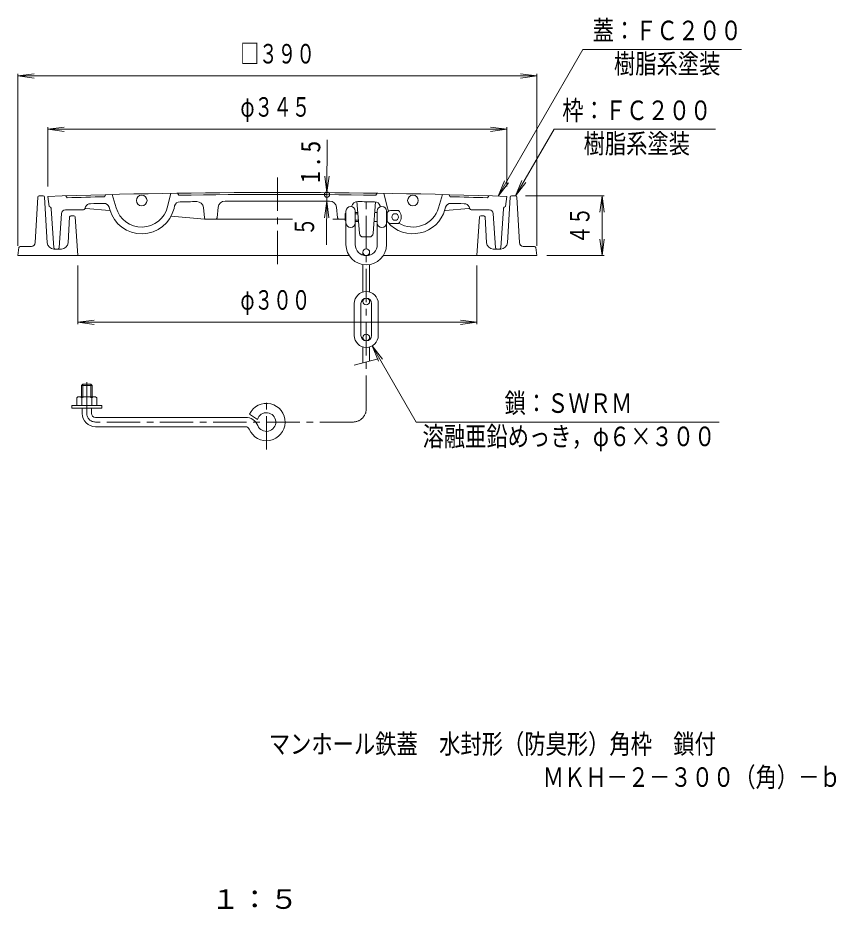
# Model space of a CAD drawing. Units: millimetres, scale not verified. Extents: x -491 to 384, y -667 to 704.
# Drawn here: x -248 to 367, y -667 to 3 of the extents above; entities that cross this region are included whole.
import ezdxf
from ezdxf.enums import TextEntityAlignment as Align

# ---------------------------------------------------------------- set-up
doc = ezdxf.new("R2010")
doc.units = ezdxf.units.MM
doc.header["$LTSCALE"] = 5
doc.header["$PDMODE"] = 32
doc.header["$PDSIZE"] = 4
doc.linetypes.add('CHAIN1', pattern=[8, 5, -1, 1, -1])
for name, color, linetype, lineweight in [('1-1_1-1ﾚｲﾔ', 2, 'Continuous', 18), ('1-2_1-2ﾚｲﾔ', 3, 'Continuous', 18), ('1-3_1-3ﾚｲﾔ', 4, 'Continuous', 18), ('1-4_1-4ﾚｲﾔ', 7, 'Continuous', 18), ('1-5_1-5ﾚｲﾔ', 7, 'Continuous', 18)]:
    doc.layers.add(name, color=color, linetype=linetype, lineweight=lineweight)
doc.layers.add('F-4_F-4ﾚｲﾔ', color=2, linetype='Continuous')
doc.layers.add('F-5_F-5ﾚｲﾔ', color=6, linetype='Continuous')
doc.styles.add('ＭＳ ゴシック', font='')
doc.styles.get('ＭＳ ゴシック').set_extended_font_data('MS Gothic')

msp = doc.modelspace()

# ---------------------------------------------------------------- linework, layer by layer
at = {"layer": '1-1_1-1ﾚｲﾔ'}
for p, q in [((-233.361, -132.096), (-235.161, -166.306)), ((-232.362, -131.149), (-229.252, -131.149)), ((-228.254, -132.088), (-226.152, -166.454)), ((121.632, -132.088), (119.53, -166.454)), ((122.63, -131.149), (125.74, -131.149)), ((126.739, -132.096), (128.539, -166.306)), ((-209.368, -147.088), (-210.553, -166.454)), ((-208.37, -146.149), (-206.247, -146.149)), ((-205.249, -147.082), (-203.311, -176.149)), ((98.627, -147.082), (96.689, -176.149)), ((99.624, -146.149), (101.748, -146.149)), ((102.747, -147.088), (103.931, -166.454)), ((-247.441, -169.997), (-248.311, -176.149)), ((-238.157, -169.149), (-246.453, -169.149)), ((-215.544, -171.149), (-221.161, -171.149)), ((108.922, -171.149), (114.539, -171.149)), ((131.535, -169.149), (139.831, -169.149)), ((140.819, -169.997), (141.689, -176.149)), ((0.723, -176.149), (-248.311, -176.149)), ((141.689, -176.149), (26.312, -176.149))]:
    msp.add_line(p, q, dxfattribs=at)
for centre, radius, start, end in [((-232.362, -132.149), 1, 90, 176.98662), ((-229.252, -132.149), 1, 3.50032, 90), ((122.63, -132.149), 1, 90, 176.49968), ((125.74, -132.149), 1, 3.01338, 90), ((-208.37, -147.149), 1, 90, 176.49968), ((-206.247, -147.149), 1, 3.81464, 89.99998), ((99.624, -147.149), 1, 90, 176.18536), ((101.748, -147.149), 1, 3.50032, 90), ((-238.157, -166.149), 3, 270, 356.98709), ((-221.161, -166.149), 5, 183.50005, 270), ((-215.544, -166.149), 5, 270, 356.49997), ((108.922, -166.149), 5, 183.50003, 270), ((114.539, -166.149), 5, 270, 356.49995), ((131.535, -166.149), 3, 183.01289, 270), ((-246.453, -170.149), 1, 90, 171.25372), ((139.831, -170.149), 1, 8.74628, 90)]:
    msp.add_arc(centre, radius, start, end, dxfattribs=at)
at = {"layer": '1-2_1-2ﾚｲﾔ', "linetype": 'CHAIN1'}
msp.add_line((-53.311, -117.541), (-53.311, -185.795), dxfattribs=at)
at = {"layer": '1-2_1-2ﾚｲﾔ'}
for p, q in [((-225.811, -131.631), (-224.811, -139.184)), ((-211.311, -132.651), (-212.311, -131.182)), ((-182.304, -130.318), (-183.273, -131.843)), ((-177.305, -130.191), (-174.434, -140.205)), ((-133.315, -129.294), (-135.775, -139.416)), ((-128.315, -129.216), (-127.284, -130.701)), ((21.693, -129.216), (20.663, -130.701)), ((26.693, -129.294), (29.153, -139.416)), ((70.683, -130.191), (67.812, -140.205)), ((75.682, -130.318), (76.651, -131.843)), ((104.689, -132.651), (105.689, -131.182)), ((119.189, -131.631), (118.189, -139.184)), ((-198.083, -141.14), (-197.34, -139.488)), ((-179.765, -139.753), (-179.241, -141.583)), ((-130.466, -138.747), (-130.916, -140.597)), ((-108.03, -147.757), (-108.838, -140.001)), ((-98.596, -147.756), (-97.772, -139.795)), ((-8.025, -147.756), (-8.85, -139.795)), ((8.308, -159.326), (6.515, -135.566)), ((18.727, -159.326), (20.508, -135.729)), ((23.844, -138.747), (23.989, -139.342)), ((73.143, -139.753), (72.619, -141.583)), ((91.461, -141.14), (90.718, -139.488)), ((-221.37, -170.21), (-223.194, -141.023)), ((-217.248, -170.215), (-215.501, -144.445)), ((-198.958, -141.647), (-212.507, -141.647)), ((-179.307, -142.338), (-197.135, -140.76)), ((-107.936, -148.654), (-133.132, -146.424)), ((72.685, -142.338), (90.513, -140.76)), ((92.336, -141.647), (105.885, -141.647)), ((110.626, -170.215), (108.879, -144.445)), ((114.747, -170.21), (116.572, -141.023)), ((-107.936, -148.654), (-41.805, -148.654)), ((-11.62, -148.654), (-2.233, -148.654)), ((15.735, -162.1), (11.299, -162.1))]:
    msp.add_line(p, q, dxfattribs=at)
for centre in [(-155.209, -134.693), (48.587, -134.693)]:
    msp.add_circle(centre, 4, dxfattribs=at)
for centre, radius, start, end in [((-53.311, -5128.653), 4999.999, 88.0229, 91.9771), ((-53.311, -5128.653), 4998.5, 91.48985, 91.81137), ((-53.311, -5128.653), 4998.5, 89.15204, 90.84796), ((-53.311, -5128.653), 4998.5, 88.18861, 88.51013), ((-225.19, -141.147), 2, 3.57642, 79.07982), ((-193.692, -141.128), 4, 91.61223, 155.78285), ((-53.311, -5128.653), 4993.5, 91.49643, 91.61224), ((-183.611, -140.855), 4, 15.9977, 91.49652), ((-155.209, -134.693), 25, 195.99782, 346.34012), ((-155.209, -134.693), 20, 195.99782, 346.34012), ((-126.58, -139.691), 4, 87.52321, 166.34007), ((-53.311, -5128.653), 4993.5, 90.6949, 90.83873), ((-113.811, -140.52), 5, 5.95096, 90.69484), ((-92.798, -140.31), 5, 86.56335, 174.08589), ((-53.311, -5128.653), 4993.5, 89.55034, 90.44963), ((-13.824, -140.31), 5, 5.91411, 93.43665), ((7.189, -140.52), 5, 89.30516, 164.14725), ((-53.311, -5128.653), 4993.5, 89.16127, 89.3051), ((19.958, -139.691), 4, 13.65993, 92.47679), ((48.587, -134.693), 20, 193.65988, 203.78551), ((48.587, -134.693), 20, 238.18134, 344.00218), ((76.989, -140.855), 4, 88.50348, 164.0023), ((-53.311, -5128.653), 4993.5, 88.38776, 88.50357), ((87.07, -141.128), 4, 24.21715, 88.38777), ((118.568, -141.147), 2, 100.92018, 176.42358), ((-212.507, -144.647), 3, 90, 176.12157), ((-198.958, -140.647), 1, 270, 326.61267), ((-197.288, -141.748), 1, 81.20787, 146.61345), ((48.587, -134.693), 25, 220.70636, 344.00218), ((90.666, -141.748), 1, 33.38655, 98.79213), ((92.336, -140.647), 1, 213.38733, 270), ((105.885, -144.647), 3, 3.87843, 90), ((-107.035, -147.653), 1, 185.95097, 270), ((-99.591, -147.653), 1, 270, 354.08617), ((-7.031, -147.653), 1, 185.91383, 270), ((11.299, -159.1), 3, 184.31636, 270), ((15.735, -159.1), 3, 270, 355.68369), ((-220.371, -170.147), 1, 183.57634, 270), ((-218.245, -170.147), 1, 270, 356.12068), ((111.623, -170.147), 1, 183.87932, 270), ((113.749, -170.147), 1, 270, 356.42366)]:
    msp.add_arc(centre, radius, start, end, dxfattribs=at)
at = {"layer": '1-3_1-3ﾚｲﾔ', "linetype": 'CHAIN1'}
for p, q in [((13.517, -291.149), (13.517, -131.412)), ((-196.483, -294.649), (-196.483, -271.103)), ((-61.483, -321.78), (-61.483, -282.492)), ((3.517, -301.149), (-189.983, -301.149))]:
    msp.add_line(p, q, dxfattribs=at)
at = {"layer": '1-3_1-3ﾚｲﾔ'}
for p, q in [((-2.233, -144.6), (-1.733, -144.1)), ((-2.233, -144.6), (-2.233, -149.6)), ((-2.233, -144.6), (-1.733, -144.6)), ((-1.733, -142.6), (-1.733, -167.85)), ((5.267, -142.6), (5.267, -167.85)), ((5.267, -143.6), (7.121, -143.6)), ((5.267, -144.6), (7.197, -144.6)), ((19.913, -143.6), (21.767, -143.6)), ((21.767, -142.6), (21.767, -167.85)), ((28.767, -142.6), (28.767, -167.85)), ((28.767, -143.6), (29.197, -143.6)), ((29.197, -143.6), (29.197, -150.6)), ((32.767, -142.1), (36.826, -142.1)), ((-2.233, -149.6), (-1.733, -150.1)), ((-2.233, -149.6), (-1.733, -149.6)), ((5.267, -149.6), (7.574, -149.6)), ((5.267, -150.6), (7.649, -150.6)), ((19.385, -150.6), (21.767, -150.6)), ((28.767, -150.6), (29.197, -150.6)), ((32.767, -152.1), (36.826, -152.1)), ((11.017, -173.6), (11.017, -175.712)), ((16.017, -173.6), (16.017, -175.712)), ((11.017, -182.894), (11.017, -203.454)), ((16.017, -182.894), (16.017, -203.454)), ((4.517, -212.1), (4.517, -236.1)), ((9.517, -212.1), (9.517, -236.1)), ((11.017, -210.6), (11.017, -208.978)), ((16.017, -210.6), (16.017, -208.978)), ((17.517, -212.1), (17.517, -236.1)), ((22.517, -212.1), (22.517, -236.1)), ((11.017, -237.6), (11.017, -239.223)), ((16.017, -237.6), (16.017, -239.223)), ((11.017, -256.77), (11.017, -244.746)), ((16.017, -255.43), (16.017, -244.746)), ((4.517, -258.512), (22.517, -253.689)), ((-199.483, -272.649), (-200.483, -273.648)), ((-192.483, -273.648), (-200.483, -273.648)), ((-200.483, -273.648), (-200.483, -282.148)), ((-193.483, -272.649), (-199.483, -272.649)), ((-199.483, -272.649), (-199.483, -282.148)), ((-192.483, -273.648), (-193.483, -272.649)), ((-193.483, -272.649), (-193.483, -282.148)), ((-192.483, -273.648), (-192.483, -282.148)), ((-203.983, -282.87), (-203.983, -288.649)), ((-202.106, -282.148), (-190.859, -282.148)), ((-200.23, -282.87), (-200.23, -288.649)), ((-192.735, -282.87), (-192.735, -288.649)), ((-188.983, -282.87), (-188.983, -288.649)), ((-207.733, -290.649), (-185.233, -290.649)), ((-199.983, -294.649), (-199.983, -290.649)), ((-192.983, -294.649), (-192.983, -290.649)), ((-185.233, -290.649), (-185.233, -288.649)), ((-189.983, -297.649), (-77.191, -297.649)), ((-68.211, -299.217), (-74.172, -295.233)), ((-189.983, -304.649), (-77.191, -304.649))]:
    msp.add_line(p, q, dxfattribs=at)
msp.add_lwpolyline([(-207.733, -290.649), (-207.733, -288.649), (-185.233, -288.649)], dxfattribs=at)
for centre in [(35.267, -147.1), (13.517, -173.6), (13.517, -210.6), (13.517, -237.6)]:
    msp.add_circle(centre, 2.5, dxfattribs=at)
for centre, radius, start, end in [((1.767, -142.6), 3.5, 0, 180), ((25.267, -142.6), 3.5, 0, 180), ((32.767, -147.1), 5, 90, 135.57204), ((36.826, -144.1), 2, 34.84969, 90), ((32.517, -147.1), 7.25, 325.15024, 34.84976), ((1.767, -151.6), 3.5, 180, 0), ((25.267, -151.6), 3.5, 180, 0), ((32.767, -147.1), 5, 224.42796, 270), ((36.826, -150.1), 2, 270, 325.15031), ((13.517, -167.85), 15.25, 180, 0), ((13.517, -167.85), 8.25, 180, 0), ((13.517, -212.1), 9, 0, 180), ((13.517, -212.1), 4, 0, 180), ((13.517, -236.1), 9, 180, 0), ((13.517, -236.1), 4, 180, 0), ((-202.106, -284.949), 2.8, 47.92557, 132.07463), ((-196.483, -292.238), 10.089, 68.19786, 111.80214), ((-190.859, -284.949), 2.8, 47.92572, 132.07428), ((-61.483, -301.149), 14, 202.47946, 155.00504), ((-189.983, -294.649), 10, 180, 270), ((-189.983, -294.649), 3, 180, 270), ((-61.483, -301.149), 7, 202.47919, 163.98383), ((-77.191, -307.649), 10, 22.47954, 90), ((-77.191, -307.649), 3, 22.48038, 90)]:
    msp.add_arc(centre, radius, start, end, dxfattribs=at)
at = {"layer": '1-3_1-3ﾚｲﾔ', "linetype": 'CHAIN1'}
for centre, radius, start, end in [((-189.983, -294.649), 6.5, 180, 270), ((3.517, -291.149), 10, 270, 0)]:
    msp.add_arc(centre, radius, start, end, dxfattribs=at)
at = {"layer": '1-4_1-4ﾚｲﾔ'}
for p, q in [((-248.311, -41.149), (-235.918, -39.517)), ((-248.311, -168.649), (-248.311, -39.649)), ((141.689, -41.149), (129.296, -39.517)), ((141.689, -168.649), (141.689, -39.649)), ((-248.311, -41.149), (141.689, -41.149)), ((-248.311, -41.149), (-235.918, -42.78)), ((141.689, -41.149), (129.296, -42.78)), ((-225.811, -81.149), (-213.418, -79.517)), ((-225.811, -124.131), (-225.811, -79.649)), ((119.189, -81.149), (106.796, -79.517)), ((119.189, -124.131), (119.189, -79.649)), ((-225.811, -81.149), (119.189, -81.149)), ((-225.811, -81.149), (-213.418, -82.78)), ((119.189, -81.149), (106.796, -82.78)), ((-16.349, -168.051), (-15.762, -89.181)), ((-16.057, -128.793), (-17.596, -116.388)), ((-16.057, -128.793), (-14.333, -116.413)), ((133.24, -131.149), (192.173, -131.149)), ((190.673, -131.149), (189.042, -143.542)), ((190.673, -176.149), (190.673, -131.149)), ((190.673, -131.149), (192.305, -143.542)), ((-16.105, -135.292), (-17.829, -147.672)), ((-16.105, -135.292), (-14.566, -147.696)), ((190.673, -176.149), (189.042, -163.756)), ((190.673, -176.149), (192.305, -163.756)), ((149.189, -176.149), (192.173, -176.149)), ((-203.311, -183.649), (-203.311, -227.649)), ((96.689, -183.649), (96.689, -227.649)), ((-203.311, -226.149), (-190.918, -224.517)), ((-203.311, -226.149), (96.689, -226.149)), ((-203.311, -226.149), (-190.918, -227.78)), ((96.689, -226.149), (84.296, -224.517)), ((96.689, -226.149), (84.296, -227.78))]:
    msp.add_line(p, q, dxfattribs=at)
msp.add_point((-16.068, -130.292), dxfattribs=at)
at = {"layer": '1-5_1-5ﾚｲﾔ'}
for p, q in [((112.665, -131.41), (176.324, -21.149)), ((176.324, -21.149), (295.506, -21.149)), ((125.74, -131.149), (154.608, -81.149)), ((154.608, -81.149), (276.018, -81.149)), ((112.665, -131.41), (117.448, -119.861)), ((125.74, -131.149), (130.524, -119.6)), ((112.665, -131.41), (120.274, -121.493)), ((125.74, -131.149), (133.35, -121.232)), ((18.017, -243.894), (25.627, -253.811)), ((18.017, -243.894), (22.801, -255.443)), ((18.017, -243.894), (51.073, -301.149)), ((51.073, -301.149), (278.796, -301.149))]:
    msp.add_line(p, q, dxfattribs=at)

# ---------------------------------------------------------------- texts
at = {"layer": '1-4_1-4ﾚｲﾔ', "color": 3, "style": 'ＭＳ ゴシック', "width": 0.7}
for s, p in [('□３９０', (-81.061, -36.149)), ('φ３４５', (-81.061, -76.149)), ('φ３００', (-81.061, -221.149))]:
    msp.add_text(s, height=14.66, dxfattribs=at).set_placement(p, align=Align.BOTTOM_LEFT)
for s, rotation, p in [('４５', 90, (185.673, -167.399)), ('５', 89.573, (-21.3, -161.404))]:
    msp.add_text(s, height=14.66, rotation=rotation, dxfattribs=at).set_placement(p, align=Align.BOTTOM_LEFT)
at = {"layer": '1-4_1-4ﾚｲﾔ', "color": 2, "insert": (-21.004, -121.584), "char_height": 14.66, "attachment_point": 7, "rotation": 89.572, "style": 'ＭＳ ゴシック'}
msp.add_mtext('\\T1.27;\\W0.9;1.5', dxfattribs=at)
at = {"layer": '1-5_1-5ﾚｲﾔ', "color": 6, "style": 'ＭＳ ゴシック', "width": 0.8}
for s, p in [('蓋：ＦＣ２００', (183.642, -18.649)), ('樹脂系塗装', (199.642, -43.649)), ('枠：ＦＣ２００', (160.836, -78.649)), ('樹脂系塗装', (176.836, -103.649)), ('鎖：ＳＷＲＭ', (117.44, -298.649)), ('溶融亜鉛めっき，φ６×３００', (55.796, -323.649))]:
    msp.add_text(s, height=14.66, dxfattribs=at).set_placement(p, align=Align.BOTTOM_LEFT)
at = {"layer": 'F-4_F-4ﾚｲﾔ', "color": 6, "style": 'ＭＳ ゴシック', "width": 0.8}
msp.add_text('ＭＫＨ－２－３００（角）－ｂ', height=14.66, dxfattribs=at).set_placement((146.063, -579.642), align=Align.BOTTOM_LEFT)
at = {"layer": 'F-4_F-4ﾚｲﾔ', "style": 'ＭＳ ゴシック', "width": 1.1}
msp.add_text('１：５', height=14.66, dxfattribs=at).set_placement((-103.311, -671.309), align=Align.BOTTOM_LEFT)
at = {"layer": 'F-5_F-5ﾚｲﾔ', "style": 'ＭＳ ゴシック', "width": 0.8}
msp.add_text('マンホール鉄蓋\u3000水封形（防臭形）角枠\u3000鎖付', height=14.66, dxfattribs=at).set_placement((-59.741, -554.744), align=Align.BOTTOM_LEFT)

doc.saveas('drawing.dxf')
